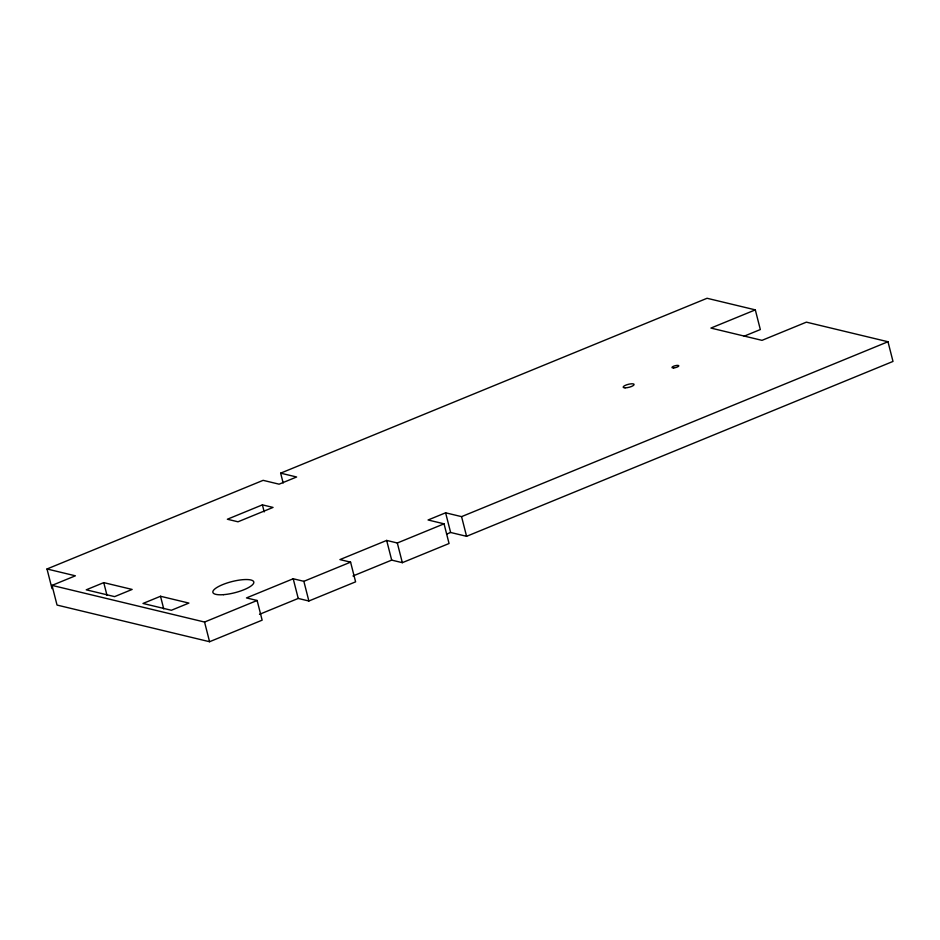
<?xml version="1.0" encoding="UTF-8"?>
<svg xmlns="http://www.w3.org/2000/svg" width="940" height="940" viewBox="0 0 940 940"><rect width="100%" height="100%" fill="white"/><g stroke="black" fill="none" stroke-linecap="round" stroke-linejoin="round"><path stroke-width="1.41" d="M52.017 588.663L47 568.982L263.13 480.34L279.086 484.182L296.617 476.991L280.649 473.161L283.163 482.995M280.649 473.161L707.068 298.274L755.314 309.871L760.331 329.552L744.186 336.168M259.511 614.325L298.227 598.439L308.872 601.001L355.602 581.837L350.585 562.155L303.855 581.32L293.209 578.758L246.48 597.922L257.125 600.484L262.142 620.165L209.573 641.726L57.035 605.066L52.017 585.385L75.376 575.809L47 568.982M262.413 504.862L227.363 519.244L237.996 521.794L273.046 507.424L262.413 504.862L264.199 511.901M755.314 309.871L710.922 328.072L761.999 340.351L806.391 322.15L887.983 341.749L893 361.43L466.581 536.317L450.624 532.475L446.582 534.143M103.752 582.624L86.233 589.815L114.61 596.63L132.141 589.439L103.752 582.624L106.984 595.279M160.517 596.265L142.998 603.457L171.374 610.272L188.893 603.081L160.517 596.265L163.736 608.92M887.983 341.749L461.564 516.636L445.607 512.805L428.076 519.985L444.044 523.827L449.062 543.508L402.332 562.672L391.686 560.111L352.97 575.985M444.044 523.827L397.315 542.991L386.669 540.429L339.939 559.594L350.585 562.155M52.017 585.385L204.556 622.045L257.125 600.484M461.564 516.636L466.581 536.317M445.607 512.805L450.624 532.475M397.315 542.991L402.332 562.672M386.669 540.429L391.686 560.111M303.855 581.32L308.872 601.001M293.209 578.758L298.227 598.439M204.556 622.045L209.573 641.726M625.088 387.844A5.628 1.528 -14.3 0 0 634.018 384.836A5.628 1.528 -14.3 0 0 626.827 384.754A5.628 1.528 -14.3 0 0 625.088 387.844M673.733 367.904A3.513 0.964 -14.3 0 0 678.798 365.825A3.513 0.964 -14.3 0 0 673.604 366.224A3.513 0.964 -14.3 0 0 673.733 367.904M223.473 594.668A21.103 5.746 -14.3 0 0 253.835 582.224A21.103 5.746 -14.3 0 0 222.686 584.61A21.103 5.746 -14.3 0 0 223.473 594.668"/></g></svg>
